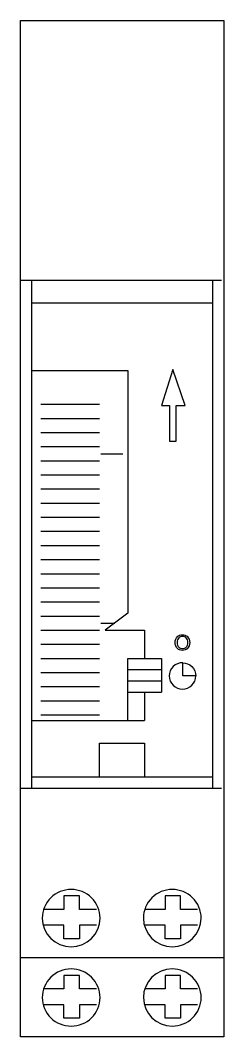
# Model space of a CAD drawing. Header units: millimetres. Extents: x 1019 to 1519, y 1262 to 1448.
# Drawn here: x 1019.04 to 1021.22, y 1279.8 to 1290.74 of the extents above; entities that cross this region are included whole.
import ezdxf

# ---------------------------------------------------------------- set-up
doc = ezdxf.new("R2010")
doc.units = ezdxf.units.MM

msp = doc.modelspace()

# ---------------------------------------------------------------- linework, layer by layer
for points in [[(1019.037, 1290.739), (1021.225, 1290.739), (1021.225, 1279.799), (1019.037, 1279.799)], [(1020.641, 1286.594), (1020.641, 1286.209), (1020.714, 1286.209), (1020.714, 1286.594), (1020.811, 1286.594), (1020.678, 1286.98), (1020.555, 1286.594)]]:
    msp.add_lwpolyline(points, close=True)
for points in [[(1019.037, 1287.943), (1021.2, 1287.943)], [(1019.158, 1287.943), (1019.158, 1282.474)], [(1021.103, 1287.943), (1021.103, 1282.474)], [(1019.158, 1287.7), (1021.103, 1287.7)], [(1019.158, 1286.971), (1020.192, 1286.971)], [(1020.192, 1286.971), (1020.192, 1284.358)], [(1019.256, 1286.606), (1019.888, 1286.606)], [(1019.256, 1286.454), (1019.888, 1286.454)], [(1019.256, 1286.302), (1019.888, 1286.302)], [(1019.256, 1286.151), (1019.888, 1286.151)], [(1019.256, 1285.999), (1019.888, 1285.999)], [(1019.903, 1286.074), (1020.139, 1286.074)], [(1019.256, 1285.847), (1019.888, 1285.847)], [(1019.256, 1285.695), (1019.888, 1285.695)], [(1019.256, 1285.543), (1019.888, 1285.543)], [(1019.256, 1285.391), (1019.888, 1285.391)], [(1019.256, 1285.239), (1019.888, 1285.239)], [(1019.256, 1285.087), (1019.888, 1285.087)], [(1019.256, 1284.935), (1019.888, 1284.935)], [(1019.256, 1284.783), (1019.888, 1284.783)], [(1019.256, 1284.631), (1019.888, 1284.631)], [(1019.256, 1284.479), (1019.888, 1284.479)], [(1020.192, 1284.358), (1019.949, 1284.175)], [(1019.256, 1284.327), (1019.888, 1284.327)], [(1019.903, 1284.252), (1020.052, 1284.252)], [(1019.256, 1284.175), (1019.888, 1284.175)], [(1019.949, 1284.175), (1020.374, 1284.175)], [(1020.374, 1284.175), (1020.374, 1283.871)], [(1019.256, 1284.023), (1019.888, 1284.023)], [(1019.256, 1283.871), (1019.888, 1283.871)], [(1020.192, 1283.203), (1020.192, 1283.871), (1020.556, 1283.871)], [(1020.556, 1283.871), (1020.556, 1283.507)], [(1019.256, 1283.719), (1019.888, 1283.719)], [(1020.192, 1283.75), (1020.556, 1283.75)], [(1020.192, 1283.628), (1020.556, 1283.628)], [(1019.256, 1283.568), (1019.888, 1283.568)], [(1020.192, 1283.507), (1020.556, 1283.507)], [(1020.374, 1283.507), (1020.374, 1283.203)], [(1019.256, 1283.416), (1019.888, 1283.416)], [(1019.256, 1283.264), (1019.888, 1283.264)], [(1019.158, 1283.203), (1020.374, 1283.203)], [(1019.888, 1282.595), (1019.888, 1282.96), (1020.374, 1282.96), (1020.374, 1282.595)], [(1019.158, 1282.595), (1021.103, 1282.595)], [(1019.037, 1282.474), (1021.2, 1282.474)], [(1019.855, 1281.169), (1019.673, 1281.169), (1019.673, 1281.314), (1019.505, 1281.314), (1019.505, 1281.169), (1019.284, 1281.169)], [(1020.944, 1281.169), (1020.761, 1281.169), (1020.761, 1281.314), (1020.594, 1281.314), (1020.594, 1281.169), (1020.372, 1281.169)], [(1019.855, 1280.998), (1019.673, 1280.998), (1019.673, 1280.854), (1019.505, 1280.854), (1019.505, 1280.998), (1019.284, 1280.998)], [(1020.944, 1280.998), (1020.761, 1280.998), (1020.761, 1280.854), (1020.594, 1280.854), (1020.594, 1280.998), (1020.372, 1280.998)], [(1019.037, 1280.65), (1021.225, 1280.65)], [(1019.855, 1280.314), (1019.673, 1280.314), (1019.673, 1280.458), (1019.505, 1280.458), (1019.505, 1280.314), (1019.284, 1280.314)], [(1020.944, 1280.314), (1020.761, 1280.314), (1020.761, 1280.458), (1020.594, 1280.458), (1020.594, 1280.314), (1020.372, 1280.314)], [(1019.855, 1280.143), (1019.673, 1280.143), (1019.673, 1279.999), (1019.505, 1279.999), (1019.505, 1280.143), (1019.284, 1280.143)], [(1020.944, 1280.143), (1020.761, 1280.143), (1020.761, 1279.999), (1020.594, 1279.999), (1020.594, 1280.143), (1020.372, 1280.143)]]:
    msp.add_lwpolyline(points)
msp.add_lwpolyline([(1020.782, 1283.824, -0.414373), (1020.925, 1283.682), (1020.784, 1283.685), (1020.784, 1283.824, 0.414373), (1020.638, 1283.682, 0.414274), (1020.782, 1283.54, 0.414274), (1020.925, 1283.682)], format="xyb")
for points in [[(1019.584, 1280.768, 0.414195), (1019.895, 1281.076, 0.414318), (1019.584, 1281.383, 0.414318), (1019.273, 1281.076, 0.414195)], [(1020.672, 1280.768, 0.414195), (1020.983, 1281.076, 0.414318), (1020.672, 1281.383, 0.414234), (1020.361, 1281.076, 0.414111)], [(1019.584, 1279.913, 0.414233), (1019.895, 1280.22, 0.414233), (1019.584, 1280.528, 0.414233), (1019.273, 1280.22, 0.414233)], [(1020.672, 1279.913, 0.414233), (1020.983, 1280.22, 0.414233), (1020.672, 1280.528, 0.414149), (1020.361, 1280.22, 0.414149)]]:
    msp.add_lwpolyline(points, format="xyb", close=True)
for points in [[(1020.731, 1284.109), (1020.738, 1284.116), (1020.758, 1284.126), (1020.781, 1284.126)], [(1020.781, 1284.126), (1020.804, 1284.126), (1020.823, 1284.116), (1020.831, 1284.109)], [(1020.702, 1284.042), (1020.702, 1284.064), (1020.71, 1284.091), (1020.731, 1284.109)], [(1020.731, 1283.974), (1020.71, 1283.992), (1020.702, 1284.019), (1020.702, 1284.042)], [(1020.741, 1284.092), (1020.73, 1284.081), (1020.723, 1284.061), (1020.723, 1284.042)], [(1020.723, 1284.042), (1020.723, 1284.022), (1020.73, 1284.002), (1020.741, 1283.991)], [(1020.781, 1284.107), (1020.766, 1284.107), (1020.751, 1284.102), (1020.741, 1284.092)], [(1020.821, 1284.092), (1020.811, 1284.102), (1020.796, 1284.107), (1020.781, 1284.107)], [(1020.839, 1284.042), (1020.839, 1284.061), (1020.832, 1284.081), (1020.821, 1284.092)], [(1020.821, 1283.991), (1020.832, 1284.002), (1020.839, 1284.022), (1020.839, 1284.042)], [(1020.831, 1284.109), (1020.852, 1284.091), (1020.86, 1284.064), (1020.86, 1284.042)], [(1020.86, 1284.042), (1020.86, 1284.019), (1020.852, 1283.992), (1020.831, 1283.974)], [(1020.781, 1283.957), (1020.758, 1283.957), (1020.738, 1283.967), (1020.731, 1283.974)], [(1020.741, 1283.991), (1020.751, 1283.981), (1020.766, 1283.976), (1020.781, 1283.976)], [(1020.781, 1283.976), (1020.796, 1283.976), (1020.811, 1283.981), (1020.821, 1283.991)], [(1020.831, 1283.974), (1020.823, 1283.967), (1020.804, 1283.957), (1020.781, 1283.957)]]:
    msp.add_open_spline(points, degree=3)

doc.saveas('drawing.dxf')
